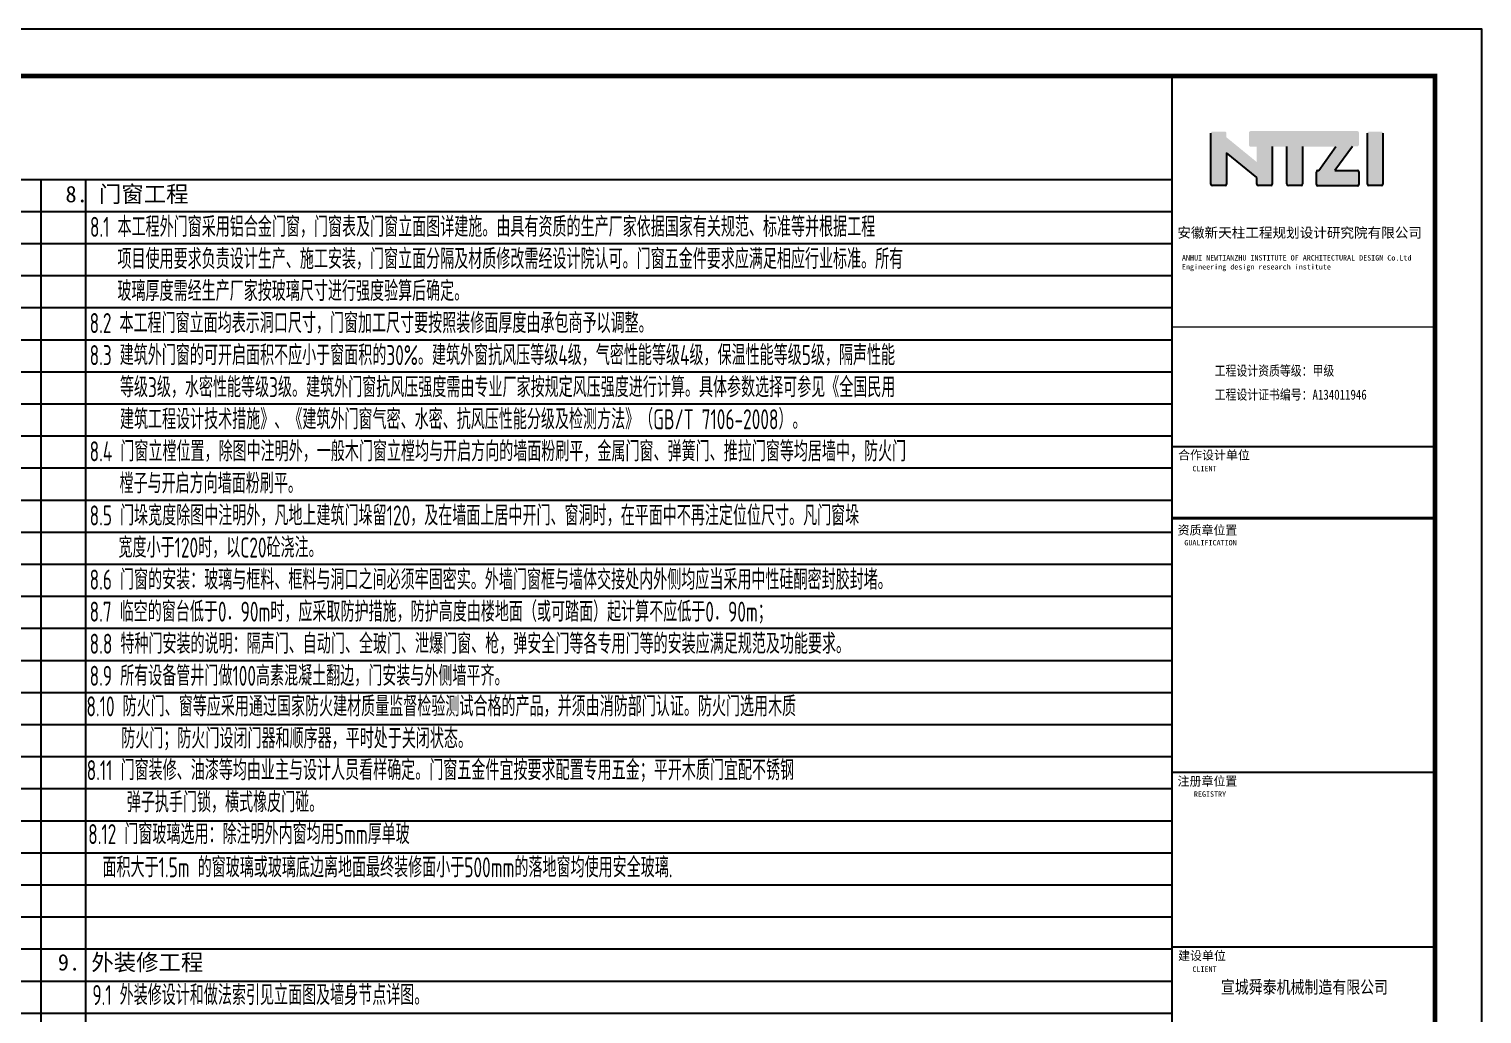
# Model space of a CAD drawing. Extents: x -522490 to 417652, y 450811 to 1108047.
# Drawn here: x 386667 to 417652, y 1037810 to 1058819 of the extents above; entities that cross this region are included whole.
import ezdxf
from ezdxf.enums import TextEntityAlignment as Align

# ---------------------------------------------------------------- set-up
doc = ezdxf.new("R2010")
doc.units = 0
doc.header["$LTSCALE"] = 1000
doc.header["$MEASUREMENT"] = 0
for name, color, linetype in [('46', 7, 'Continuous'), ('PUB_TEXT', 7, 'Continuous'), ('PUB_TITLE', 4, 'Continuous'), ('文字线', 157, 'Continuous')]:
    doc.layers.add(name, color=color, linetype=linetype)
doc.styles.add('-黑体', font='', dxfattribs={"width": 0.8})
doc.styles.add('TQ', font='')
doc.styles.add('文字', font='isocp.shx', dxfattribs={"width": 0.7, "bigfont": 'hztxt.shx'})
doc.styles.get('-黑体').set_extended_font_data('Microsoft YaHei')
doc.styles.get('TQ').set_extended_font_data('SimSun')

msp = doc.modelspace()

# ---------------------------------------------------------------- hatches: boundary and pattern name
h = msp.add_hatch(color=256)
h.paths.add_polyline_path([(412205.1, 1056179.4), (412851.7, 1055650.9), (412851.7, 1055513.5, 0.4142136), (412883.7, 1055481.5), (413146.9, 1055481.5, 0.4142136), (413178.9, 1055513.5), (413178.9, 1056312.5), (413492.5, 1056312.5), (413492.5, 1055514.8, 0.4142136), (413524.5, 1055482.8), (413794.6, 1055482.8, 0.4142136), (413826.6, 1055514.8), (413826.6, 1056312.3), (414539.2, 1056312.3), (414177, 1055801.1), (414155, 1055801.1, 0.4142136), (414123, 1055769.1), (414123, 1055506.5, 0.4142136), (414155, 1055474.5), (414995.2, 1055474.5, 0.4142136), (415027.2, 1055506.5), (415027.2, 1055771.3, 0.4142136), (414995.2, 1055803.3), (414515, 1055803.3), (414889.5, 1056317.2), (414996, 1056317.2, 0.4142136), (415028, 1056349.2), (415028, 1056609.7, 0.4142136), (414996, 1056641.7), (412717.5, 1056641.7, 0.4142136), (412685.5, 1056609.7), (412685.5, 1056343.1, 0.4142136), (412717.5, 1056311.1), (412848.6, 1056311.1), (412848.6, 1055983), (412203.4, 1056510), (412203.6, 1056598.5, 0.4148904), (412171.6, 1056630.6), (411903.6, 1056630.6, 0.4142136), (411871.6, 1056598.6), (411871.6, 1055511.3, 0.4142136), (411903.6, 1055479.3), (412173.1, 1055479.3, 0.4142136), (412205.1, 1055511.3)])
h.paths.add_polyline_path([(415209.2, 1055513.6, 0.4142136), (415241.2, 1055481.6), (415508.7, 1055481.6, 0.4142136), (415540.7, 1055513.6), (415540.7, 1056597.5, 0.4142136), (415508.7, 1056629.5), (415241.2, 1056629.5, 0.4142136), (415209.2, 1056597.5)])

# ---------------------------------------------------------------- linework, layer by layer
for p, q in [((411871.6, 1055511.3), (411871.6, 1056598.6)), ((415209.2, 1055513.6), (415209.2, 1056597.5)), ((415540.7, 1056597.5), (415540.7, 1055513.6)), ((413178.9, 1056312.5), (413178.9, 1055513.5)), ((413492.5, 1055514.8), (413492.5, 1056312.5)), ((413826.6, 1056312.3), (413826.6, 1055514.8)), ((414177, 1055801.1), (414539.2, 1056312.3)), ((414889.5, 1056317.2), (414515, 1055803.3)), ((412851.7, 1055650.9), (412205.1, 1056179.4)), ((412205.1, 1056179.4), (412205.1, 1055511.3)), ((414123, 1055506.5), (414123, 1055769.1)), ((414155, 1055801.1), (414177, 1055801.1)), ((414515, 1055803.3), (414995.2, 1055803.3)), ((415027.2, 1055771.3), (415027.2, 1055506.5)), ((412173.1, 1055479.3), (411903.6, 1055479.3)), ((412851.7, 1055513.5), (412851.7, 1055650.9)), ((413146.9, 1055481.5), (412883.7, 1055481.5)), ((413794.6, 1055482.8), (413524.5, 1055482.8)), ((414995.2, 1055474.5), (414155, 1055474.5)), ((415508.7, 1055481.6), (415241.2, 1055481.6))]:
    msp.add_line(p, q)
msp.add_lwpolyline([(411042.5, 1057818.7), (416652.5, 1057819), (416652.5, 1017819)])
for centre, start, end in [((414155, 1055769.1), 90, 180), ((414995.2, 1055771.3), 0, 90), ((411903.6, 1055511.3), 180, 270), ((412173.1, 1055511.3), 270, 0), ((412883.7, 1055513.5), 180, 270), ((413146.9, 1055513.5), 270, 0), ((413524.5, 1055514.8), 180, 270), ((413794.6, 1055514.8), 270, 0), ((414155, 1055506.5), 180, 270), ((414995.2, 1055506.5), 270, 0), ((415241.2, 1055513.6), 180, 270), ((415508.7, 1055513.6), 270, 0)]:
    msp.add_arc(centre, 32, start, end)
at = {"layer": 'PUB_TITLE', "lineweight": 40}
msp.add_line((411040.1, 1048383.5), (416650, 1048383.5), dxfattribs=at)
at = {"layer": 'PUB_TITLE'}
msp.add_lwpolyline([(343352.5, 1016819), (417652.5, 1016819), (417652.5, 1058819), (343352.5, 1058819)], close=True, dxfattribs=at)
at = {"layer": 'PUB_TITLE', "const_width": 100}
msp.add_lwpolyline([(345852.5, 1017819), (416652.5, 1017819), (416652.5, 1057819), (345852.5, 1057819)], close=True, dxfattribs=at)
at = {"layer": 'PUB_TITLE', "lineweight": 40}
for points, const_width in [([(411042.5, 1057818.7), (411042.5, 1017819.2)], 42.5), ([(411042.5, 1052463.7), (416652.5, 1052463.7)], 25.5), ([(411042.5, 1049913.8), (416652.5, 1049913.8)], 42.5), ([(411042.5, 1048383.8), (416652.5, 1048383.8)], 42.5), ([(411040.2, 1042963.3), (416650.1, 1042963.3)], 42.5), ([(411042.5, 1039235.9), (416652.5, 1039235.9)], 42.5)]:
    msp.add_lwpolyline(points, dxfattribs=dict(at, const_width=const_width))
msp.add_lwpolyline([(411042.5, 1057818.7, 42.5, 42.5, 0), (411042.5, 1017819, 0, 0, 0), (416652.5, 1017819, 0, 0, 0)], format="xyseb", dxfattribs=at)
at = {"layer": '文字线', "color": 0}
for p, q in [((345852.5, 1055612.9), (411042.4, 1055612.9)), ((386924.8, 1021412.9), (386924.8, 1055612.9)), ((387874.8, 1021412.9), (387874.8, 1055612.9)), ((345852.5, 1054928.9), (411042.3, 1054928.9)), ((345852.5, 1054244.9), (411042.3, 1054244.9)), ((345852.5, 1053560.9), (411042.2, 1053560.9)), ((345852.5, 1052876.9), (411042.2, 1052876.9)), ((345852.5, 1052192.9), (411042.1, 1052192.9)), ((345852.5, 1051508.9), (411042.1, 1051508.9)), ((345852.5, 1050824.9), (411042.3, 1050824.9)), ((345852.5, 1050140.9), (411042.3, 1050140.9)), ((345852.5, 1049456.9), (411042.2, 1049456.9)), ((345852.5, 1048772.9), (411042.2, 1048772.9)), ((345852.5, 1048088.9), (411042.1, 1048088.9)), ((345852.5, 1047404.9), (411042.1, 1047404.9)), ((345852.5, 1046720.9), (411042.3, 1046720.9)), ((367856, 1046036.9), (411042.3, 1046036.9)), ((367856, 1045352.9), (411042.2, 1045352.9)), ((346802.5, 1044668.9), (411042.2, 1044668.9)), ((367856, 1043984.9), (411042.1, 1043984.9)), ((367856, 1043300.9), (411042.1, 1043300.9)), ((367856, 1042616.9), (411042.3, 1042616.9)), ((345852.5, 1041932.9), (411042.3, 1041932.9)), ((345852.5, 1041248.9), (411042.2, 1041248.9)), ((345852.5, 1040564.9), (411042.2, 1040564.9)), ((345852.5, 1039880.9), (411042.1, 1039880.9)), ((345852.5, 1039196.9), (411042.1, 1039196.9)), ((345852.5, 1038512.9), (411042.3, 1038512.9)), ((345852.5, 1037828.9), (411042.3, 1037828.9))]:
    msp.add_line(p, q, dxfattribs=at)

# ---------------------------------------------------------------- texts
at = {"layer": '46', "linetype": 'Continuous', "style": '-黑体', "width": 0.8}
msp.add_text('宣城舜泰机械制造有限公司', height=272.22, rotation=359.99644, dxfattribs=at).set_placement((413867, 1038247.4, 0), align=Align.CENTER)
at = {"layer": 'PUB_TEXT', "style": 'TQ'}
for s, p in [('8. 门窗工程', (387443.6, 1055123.9)), ('9. 外装修工程', (387281.5, 1038737.5))]:
    msp.add_text(s, height=350, dxfattribs=at).set_placement(p)
at = {"layer": 'PUB_TEXT', "style": '文字', "width": 0.7}
for s, p in [('8.1 本工程外门窗采用铝合金门窗，门窗表及门窗立面图详建施。由具有资质的生产厂家依据国家有关规范、标准等并根据工程', (387966.1, 1054385.6)), ('项目使用要求负责设计生产、施工安装，门窗立面分隔及材质修改需经设计院认可。门窗五金件要求应满足相应行业标准。所有', (388552.2, 1053701.6)), ('玻璃厚度需经生产厂家按玻璃尺寸进行强度验算后确定。', (388552.2, 1053017.6)), ('8.2 本工程门窗立面均表示洞口尺寸，门窗加工尺寸要按照装修面厚度由承包商予以调整。', (387958.8, 1052333.6)), ('8.3 建筑外门窗的可开启面积不应小于窗面积的30%%%。建筑外窗抗风压等级4级，气密性能等级4级，保温性能等级5级，隔声性能', (387958.8, 1051649.6)), ('等级3级，水密性能等级3级。建筑外门窗抗风压强度需由专业厂家按规定风压强度进行计算。具体参数选择可参见《全国民用', (388605.8, 1050965.6)), ('建筑工程设计技术措施》、《建筑外门窗气密、水密、抗风压性能分级及检测方法》（GB/T 7106-2008）。', (388605.8, 1050281.6)), ('8.4 门窗立樘位置，除图中注明外，一般木门窗立樘均与开启方向的墙面粉刷平，金属门窗、弹簧门、推拉门窗等均居墙中，防火门', (387958.8, 1049597.6)), ('樘子与开启方向墙面粉刷平。', (388596.1, 1048913.6)), ('8.5 门垛宽度除图中注明外，凡地上建筑门垛留120，及在墙面上居中开门、窗洞时，在平面中不再注定位位尺寸。凡门窗垛', (387958.8, 1048229.6)), ('宽度小于120时，以C20砼浇注。', (388574.1, 1047545.6)), ('8.6 门窗的安装：玻璃与框料、框料与洞口之间必须牢固密实。外墙门窗框与墙体交接处内外侧均应当采用中性硅酮密封胶封堵。', (387958.8, 1046861.6)), ('8.7 临空的窗台低于0．90m时，应采取防护措施，防护高度由楼地面（或可踏面）起计算不应低于0．90m；', (387958.8, 1046177.6)), ('8.8 特种门安装的说明：隔声门、自动门、全玻门、泄爆门窗、枪，弹安全门等各专用门等的安装应满足规范及功能要求。', (387958.8, 1045493.6)), ('8.9 所有设备管井门做100高素混凝土翻边，门安装与外侧墙平齐。', (387958.8, 1044809.6)), ('8.10 防火门、窗等应采用通过国家防火建材质量监督检验测试合格的产品，并须由消防部门认证。防火门选用木质', (387890.7, 1044157.3)), ('防火门；防火门设闭门器和顺序器，平时处于关闭状态。', (388632.3, 1043473.3)), ('8.11 门窗装修、油漆等均由业主与设计人员看样确定。门窗五金件宜按要求配置专用五金；平开木质门宜配不锈钢', (387896.6, 1042796.7)), ('     弹子执手门锁，横式橡皮门碰。', (387896.6, 1042112.7)), ('8.12 门窗玻璃选用：除注明外内窗均用5mm厚单玻', (387927.8, 1041432.4)), ('面积大于1.5m 的窗玻璃或玻璃底边离地面最终装修面小于500mm的落地窗均使用安全玻璃.', (388233.1, 1040724.3)), ('9.1 外装修设计和做法索引见立面图及墙身节点详图。', (388016.7, 1038000))]:
    msp.add_text(s, height=427.5, dxfattribs=at).set_placement(p)
at = {"layer": 'PUB_TEXT', "char_height": 212.497, "attachment_point": 1, "style": 'TQ'}
for s, insert in [('安徽新天柱工程规划设计研究院有限公司 ', (411156.7, 1054581.5)), ('{\\fSimHei|b0|i0|c134|p2;\\W0.8;工程设计资质等级：甲级} ', (411952.5, 1051637.8)), ('{\\fSimHei|b0|i0|c134|p2;\\W0.8;工程设计证书编号：A134011946}', (411952.5, 1051127.8))]:
    msp.add_mtext(s, dxfattribs=dict(at, insert=insert))
at = {"layer": 'PUB_TEXT', "attachment_point": 1, "style": 'TQ'}
for s, insert, char_height, width in [('ANHUI NEWTIANZHU INSTITUTE OF ARCHITECTURAL DESIGN Co.Ltd\\PEngineering design research institute', (411254.9, 1053996.3), 114.748, 5257.278), ('合作设计单位', (411172, 1049823.9), 187, 1749.235), ('CLIENT', (411478.1, 1049500.9), 114.75, 2399.516), ('资质章位置', (411161.3, 1048222.3), 187, 2124.969), ('GUALIFICATION', (411305.8, 1047919.6), 114.748, 2680.861), ('注册章位置', (411161.4, 1042866.7), 187, 1529.978), ('REGISTRY', (411509.9, 1042558.6), 114.75, 2399.516), ('建设单位', (411172, 1039146), 187, 1111.784), ('CLIENT', (411478.1, 1038823), 114.75, 2399.516)]:
    msp.add_mtext(s, dxfattribs=dict(at, insert=insert, char_height=char_height, width=width))

doc.saveas('drawing.dxf')
